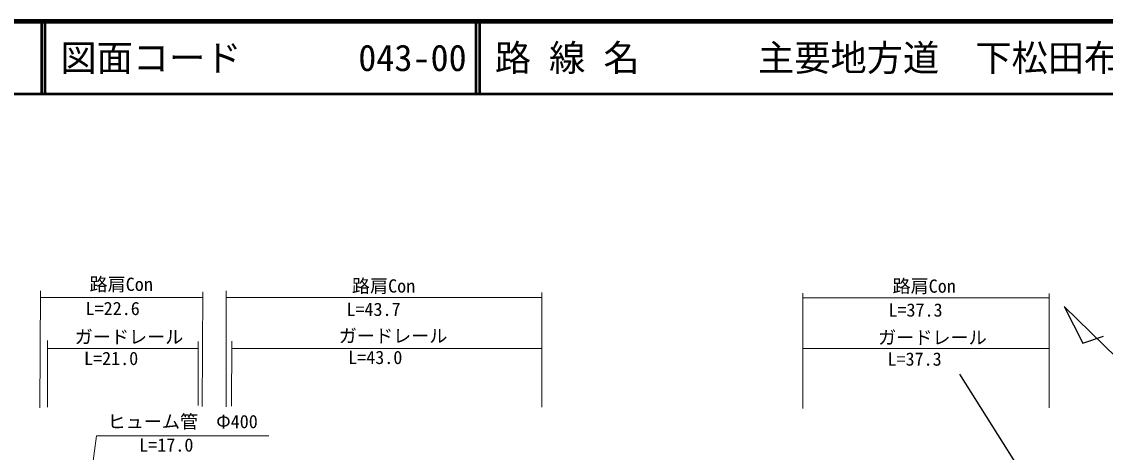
# Model space of a CAD drawing. Units: millimetres at full size, sheet at 1:1000; details may follow other scales. Extents: x 40000 to 680000, y 20000 to 380000.
# Drawn here: x 115030 to 264688, y 320458 to 380000 of the extents above; entities that cross this region are included whole.
import ezdxf
from ezdxf.enums import TextEntityAlignment as Align

# ---------------------------------------------------------------- set-up
doc = ezdxf.new("R2010")
doc.units = ezdxf.units.MM
doc.header["$LTSCALE"] = 1000
for name, color, linetype, lineweight in [('M-BMK-OTRS', 5, 'Continuous', 25), ('M-BMK-SRVR', 3, 'Continuous', 25), ('M-STR-HTXT', 7, 'Continuous', 13), ('M-TTL', 2, 'Continuous', 140), ('M-TTL-LINE', 7, 'Continuous', 50)]:
    doc.layers.add(name, color=color, linetype=linetype, lineweight=lineweight)
doc.layers.add('M-TTL-TXT', color=7, linetype='Continuous')
doc.styles.add('ＭＳ ゴシック', font='')
doc.styles.get('ＭＳ ゴシック').set_extended_font_data('MS Gothic')

msp = doc.modelspace()

# ---------------------------------------------------------------- linework, layer by layer
at = {"layer": 'M-BMK-OTRS'}
msp.add_line((244553, 331287), (273639, 285143), dxfattribs=at)
at = {"layer": 'M-BMK-SRVR'}
for p, q in [((282619, 317504), (259006, 340599)), ((259006, 340599), (261584, 335552)), ((261584, 335552), (264421, 336528))]:
    msp.add_line(p, q, dxfattribs=at)
at = {"layer": 'M-STR-HTXT'}
for p, q in [((117526, 326617), (117651, 342798)), ((143284, 342777), (143252, 326773)), ((117643, 341851), (140063, 341849)), ((139968, 326806), (140069, 342652)), ((143282, 341848), (186870, 341843)), ((186870, 326697), (186870, 342568)), ((222922, 326511), (222922, 342465)), ((222922, 341839), (256943, 341835)), ((256943, 326600), (256943, 342421)), ((118585, 326696), (118585, 335900)), ((139390, 326943), (139417, 335773)), ((144002, 326835), (144033, 335820)), ((118585, 334793), (139414, 334793)), ((144029, 334793), (186870, 334792)), ((222922, 334792), (256943, 334792))]:
    msp.add_line(p, q, dxfattribs=at)
msp.add_lwpolyline([(124385, 315456), (125387, 322747), (149144, 322747)], dxfattribs=at)
at = {"layer": 'M-TTL'}
msp.add_line((680000, 380000), (40000, 380000), dxfattribs=at)
at = {"layer": 'M-TTL-LINE'}
for p, q in [((117750, 380000), (117750, 370000)), ((118250, 380000), (118250, 370000)), ((177750, 380000), (177750, 370000)), ((178250, 380000), (178250, 370000)), ((40000, 370000), (680000, 370000))]:
    msp.add_line(p, q, dxfattribs=at)

# ---------------------------------------------------------------- texts
at = {"layer": 'M-STR-HTXT', "style": 'ＭＳ ゴシック'}
for s, p in [('路肩Con', (124403, 342228)), ('路肩Con', (160636, 341995)), ('路肩Con', (235295, 341973)), ('L=22.6', (123860, 338883)), ('L=43.7', (159875, 338764)), ('L=37.3', (234729, 338673)), ('ガードレール', (122351, 334955)), ('ガードレール', (158829, 335092)), ('ガードレール', (233311, 334868)), ('L=21.0', (123643, 331978)), ('L=43.0', (160121, 332115)), ('L=37.3', (234604, 331891)), ('ヒューム管\u3000Φ400', (126894, 323247)), ('L=17.0', (131265, 320010))]:
    msp.add_text(s, height=1833, dxfattribs=at).set_placement(p, align=Align.BOTTOM_LEFT)
at = {"layer": 'M-TTL-TXT', "style": 'ＭＳ ゴシック'}
for s, p in [('路 線 名', (180380, 375000)), ('主要地方道\u3000下松田布施線', (216734, 375000)), ('図面コード', (120380, 375000)), ('043-00', (161521, 375000))]:
    msp.add_text(s, height=3666, dxfattribs=at).set_placement(p, align=Align.MIDDLE_LEFT)

doc.saveas('drawing.dxf')
